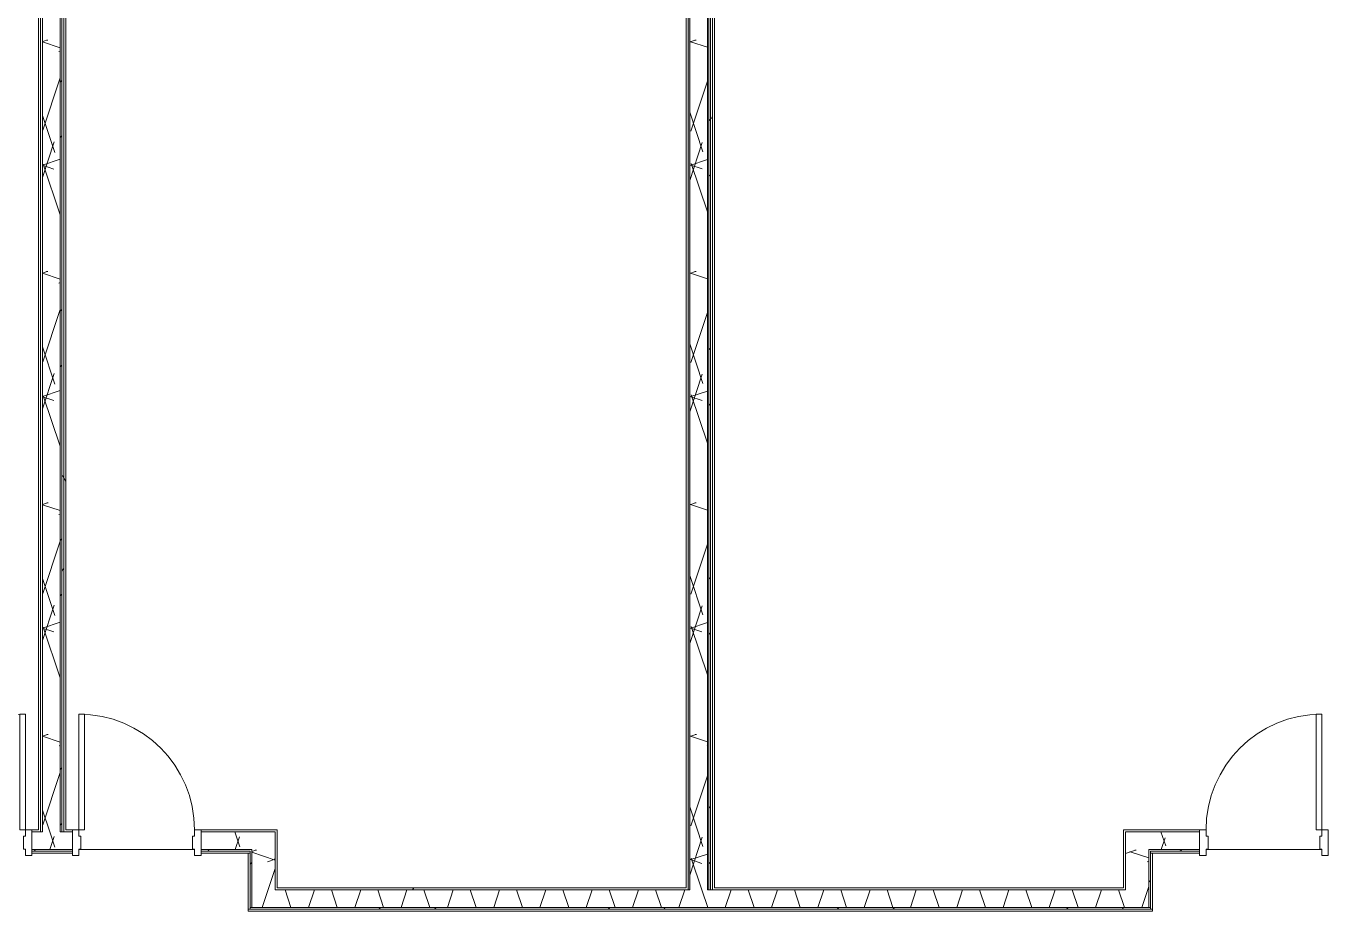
# Model space of a CAD drawing. Header units: metres. Extents: x -104 to 1975, y 9767 to 12269.
# Drawn here: x 740.3 to 1144.3, y 11718.1 to 11993.4 of the extents above; entities that cross this region are included whole.
import ezdxf

# ---------------------------------------------------------------- set-up
doc = ezdxf.new("R2010")
doc.units = ezdxf.units.M
for name, color, linetype, lineweight in [('A-DOOR', 31, 'Continuous', 9), ('A-DOOR-FRAM', 31, 'Continuous', 9), ('A-FLOR-1', 7, 'Continuous', 9), ('A-WALL', 113, 'Continuous', 9), ('A-WALL-PATT-1', 8, 'Continuous', 9), ('A-WALL-PATT-2', 253, 'Continuous', 9), ('A-WALL-PATT-3', 7, 'Continuous', 9), ('A-WALL-PATT-5', 111, 'Continuous', 9), ('I-WALL', 2, 'Continuous', 9), ('I-WALL-1', 1, 'Continuous', 5)]:
    doc.layers.add(name, color=color, linetype=linetype, lineweight=lineweight)
pattern_1 = [(0, (3885.564, 0), (115.2, 28.8), [4.752, -81.648, 4.752, -81.648, -460.8]), (0, (3885.564, 0), (115.2, 28.8), [-172.8, 4.752, -168.048, 4.752, -81.648, -201.6]), (0, (3885.564, 0), (115.2, 28.8), [-432, 4.752, -52.848, 4.752, -139.248]), (120, (3928.764, 14.4), (-82.54153, 85.366127), [4.752, -81.648, 4.752, -81.648, -460.8]), (120, (3928.764, 14.4), (-82.54153, 85.366127), [-172.8, 4.752, -168.048, 4.752, -81.648, -201.6]), (120, (3928.764, 14.4), (-82.54153, 85.366127), [-432, 4.752, -52.848, 4.752, -139.248]), (240, (3943.164, 72), (-32.65847, -114.166127), [4.752, -81.648, 4.752, -81.648, -460.8]), (240, (3943.164, 72), (-32.65847, -114.166127), [-172.8, 4.752, -168.048, 4.752, -81.648, -201.6]), (240, (3943.164, 72), (-32.65847, -114.166127), [-432, 4.752, -52.848, 4.752, -139.248])]
pattern_2 = [(45, (3885.564, 0), (-35.63818, 35.63818), []), (45, (3885.564, 54), (-35.63818, 35.63818), [])]
pattern_3 = [(161.57, (3887.364, 1.8), (-14.4010124, -0.0012439), [0, -102.456, 11.376, 0]), (18.43, (3883.764, 1.8), (-14.4010124, 0.0012439), [0, -102.456, 11.376, 0]), (108.43, (3887.364, 1.8), (7.1973965, -36.003153), [34.146, -79.686]), (71.57, (3883.764, 1.8), (7.1973965, 36.003153), [34.146, -79.686])]

# ---------------------------------------------------------------- blocks, each defined once
blk = doc.blocks.new('HOLLOW METAL - UNIT DOOR-2191978-KEY PLAN - 2ND FLOOR')
at = {"layer": 'A-DOOR'}
for p, q in [((18, 39.875), (16.25, 39.875)), ((16.25, 39.875), (16.25, 3.875)), ((18, 3.875), (18, 39.875)), ((16.25, 3.875), (18, 3.875))]:
    blk.add_line(p, q, dxfattribs=at)
blk.add_arc((18, 3.875), 36, 90, 180, dxfattribs=at)
at = {"layer": 'A-DOOR-FRAM'}
for p, q in [((-18, 3.875), (-20, 3.875)), ((-20, 3.875), (-20, -4.125)), ((-18, 1.9375), (-18, 3.875)), ((-17.375, 1.9375), (-18, 1.9375)), ((-17.375, -2.1875), (-17.375, 1.9375)), ((18, 1.9375), (17.375, 1.9375)), ((17.375, 1.9375), (17.375, -2.1875)), ((18, 3.875), (18, 1.9375)), ((20, 3.875), (18, 3.875)), ((20, -4.125), (20, 3.875)), ((-18, -4.125), (-18, -2.1875)), ((-18, -2.1875), (-17.375, -2.1875)), ((17.375, -2.1875), (18, -2.1875)), ((18, -2.1875), (18, -4.125)), ((-20, -4.125), (-18, -4.125)), ((18, -4.125), (20, -4.125))]:
    blk.add_line(p, q, dxfattribs=at)
blk = doc.blocks.new('HOLLOW METAL - UNIT DOOR-2191977-KEY PLAN - 2ND FLOOR')
at = {"layer": 'A-DOOR'}
for p, q in [((16.25, -3.875), (18, -3.875)), ((16.25, -39.875), (16.25, -3.875)), ((18, -3.875), (18, -39.875)), ((18, -39.875), (16.25, -39.875))]:
    blk.add_line(p, q, dxfattribs=at)
blk.add_arc((18, -3.875), 36, 180, 270, dxfattribs=at)
at = {"layer": 'A-DOOR-FRAM'}
for p, q in [((-20, 4.125), (-18, 4.125)), ((-20, -3.875), (-20, 4.125)), ((-18, 4.125), (-18, 2.1875)), ((18, 4.125), (20, 4.125)), ((18, 2.1875), (18, 4.125)), ((20, 4.125), (20, -3.875)), ((-18, 2.1875), (-17.375, 2.1875)), ((-17.375, 2.1875), (-17.375, -1.9375)), ((17.375, 2.1875), (18, 2.1875)), ((17.375, -1.9375), (17.375, 2.1875)), ((-18, -3.875), (-20, -3.875)), ((-18, -1.9375), (-18, -3.875)), ((-17.375, -1.9375), (-18, -1.9375)), ((18, -1.9375), (17.375, -1.9375)), ((18, -3.875), (18, -1.9375)), ((20, -3.875), (18, -3.875))]:
    blk.add_line(p, q, dxfattribs=at)

msp = doc.modelspace()

# ---------------------------------------------------------------- hatches: boundary and pattern name
at = {"layer": 'A-WALL-PATT-1'}
h = msp.add_hatch(dxfattribs=at)
h.set_pattern_fill('FP_23', color=256, style=0, pattern_type=2)
h.set_pattern_definition(pattern_2)
h.paths.add_polyline_path([(953.23, 11724.74), (953.23, 12110.34), (952.73, 12110.34), (952.73, 11724.74)], flags=0)
at = {"layer": 'A-WALL-PATT-2'}
h = msp.add_hatch(dxfattribs=at)
h.set_pattern_fill('FP_5', color=256, style=0, pattern_type=2)
h.set_pattern_definition(pattern_3)
h.paths.add_polyline_path([(952.23, 11724.74), (952.23, 12110.34), (946.73, 12110.34), (946.73, 11724.74)], flags=0)
at = {"layer": 'A-WALL-PATT-3'}
h = msp.add_hatch(dxfattribs=at)
h.set_pattern_fill('FP_1', color=256, style=0, pattern_type=2)
h.set_pattern_definition(pattern_1)
h.paths.add_polyline_path([(946.23, 11725.36), (946.23, 12110.34), (945.6, 12110.34), (945.6, 11725.36)], flags=0)
h = msp.add_hatch(dxfattribs=at)
h.set_pattern_fill('FP_1', color=256, style=0, pattern_type=2)
h.set_pattern_definition(pattern_1)
h.paths.add_polyline_path([(953.23, 11724.74), (953.85, 11724.81), (953.85, 12110.34), (953.23, 12110.34), (953.23, 11724.77)], flags=0)
at = {"layer": 'A-WALL-PATT-5'}
h = msp.add_hatch(dxfattribs=at)
h.set_pattern_fill('FP_5', color=256, style=0, pattern_type=2)
h.set_pattern_definition(pattern_3)
h.paths.add_polyline_path([(750.94, 11742.74), (750.94, 12110.34), (745.44, 12110.34), (745.44, 11742.74)], flags=0)
h = msp.add_hatch(dxfattribs=at)
h.set_pattern_fill('FP_23', color=256, style=0, pattern_type=2)
h.set_pattern_definition(pattern_2)
h.paths.add_polyline_path([(750.94, 11742.74), (751.44, 11742.74), (751.44, 12110.34), (750.94, 12110.34), (750.94, 11743.36)], flags=0)
h = msp.add_hatch(dxfattribs=at)
h.set_pattern_fill('FP_1', color=256, style=0, pattern_type=2)
h.set_pattern_definition(pattern_1)
h.paths.add_polyline_path([(751.44, 11742.74), (752.07, 11742.74), (752.07, 12110.34), (751.44, 12110.34), (751.44, 11743.36)], flags=0)
h = msp.add_hatch(dxfattribs=at)
h.set_pattern_fill('FP_1', color=256, style=0, pattern_type=2)
h.set_pattern_definition(pattern_1)
h.paths.add_polyline_path([(752.69, 11743.36), (752.69, 12110.34), (752.07, 12110.34), (752.07, 11743.36)], flags=0)
h = msp.add_hatch(dxfattribs=at)
h.set_pattern_fill('FP_5', color=256, style=0, pattern_type=2)
h.set_pattern_definition(pattern_3)
h.paths.add_polyline_path([(686.34, 11737.24), (702.13, 11737.3), (702.13, 11742.74), (686.34, 11742.74)], flags=0)
h.paths.add_polyline_path([(742.13, 11737.24), (745.44, 11737.4), (745.44, 11742.74), (742.13, 11742.74), (742.13, 11737.3)], flags=0)
h = msp.add_hatch(dxfattribs=at)
h.set_pattern_fill('FP_5', color=256, style=0, pattern_type=2)
h.set_pattern_definition(pattern_3)
h.paths.add_polyline_path([(794.75, 11737.24), (810.54, 11737.24), (810.54, 11742.74), (794.75, 11742.74), (794.75, 11737.3)], flags=0)
h.paths.add_polyline_path([(754.75, 11737.24), (754.75, 11742.74), (745.44, 11742.74), (745.44, 11737.24)], flags=0)
h = msp.add_hatch(dxfattribs=at)
h.set_pattern_fill('FP_5', color=256, style=0, pattern_type=2)
h.set_pattern_definition(pattern_3)
h.paths.add_polyline_path([(817.79, 11719.24), (817.79, 11742.74), (810.54, 11742.74), (810.54, 11719.24)], flags=0)
h = msp.add_hatch(dxfattribs=at)
h.set_pattern_fill('FP_5', color=256, style=0, pattern_type=2)
h.set_pattern_definition(pattern_3)
h.paths.add_polyline_path([(1082.29, 11719.24), (1089.54, 11719.24), (1089.54, 11742.74), (1082.29, 11742.74), (1082.29, 11719.71)], flags=0)
h = msp.add_hatch(dxfattribs=at)
h.set_pattern_fill('FP_5', color=256, style=0, pattern_type=2)
h.set_pattern_definition(pattern_3)
h.paths.add_polyline_path([(1096.7, 11737.24), (1105.33, 11737.3), (1105.33, 11742.74), (1089.54, 11742.74), (1089.54, 11737.24), (1090.67, 11737.24)], flags=0)
h.paths.add_polyline_path([(1147.2, 11737.24), (1148.33, 11737.24), (1148.33, 11742.74), (1145.33, 11742.74), (1145.33, 11737.24)], flags=0)
h = msp.add_hatch(dxfattribs=at)
h.set_pattern_fill('FP_23', color=256, style=0, pattern_type=2)
h.set_pattern_definition(pattern_2)
h.paths.add_polyline_path([(744.82, 11736.74), (745.44, 11736.74), (745.44, 11737.24), (742.13, 11737.24), (742.13, 11736.74), (744.38, 11736.74)], flags=0)
h.paths.add_polyline_path([(687.49, 11736.74), (702.13, 11736.74), (702.13, 11737.24), (686.84, 11737.24), (686.89, 11736.74), (687.47, 11736.74)], flags=0)
h = msp.add_hatch(dxfattribs=at)
h.set_pattern_fill('FP_23', color=256, style=0, pattern_type=2)
h.set_pattern_definition(pattern_2)
h.paths.add_polyline_path([(752.07, 11736.74), (754.75, 11736.74), (754.75, 11737.24), (745.44, 11737.24), (745.44, 11736.74), (751.44, 11736.74)], flags=0)
h.paths.add_polyline_path([(810.04, 11736.74), (810.01, 11737.24), (794.75, 11737.24), (794.75, 11736.74), (810.02, 11736.74)], flags=0)
h = msp.add_hatch(dxfattribs=at)
h.set_pattern_fill('FP_23', color=256, style=0, pattern_type=2)
h.set_pattern_definition(pattern_2)
h.paths.add_polyline_path([(810.04, 11719.24), (810.54, 11719.24), (810.54, 11737.24), (810.04, 11737.24), (810.04, 11719.31)], flags=0)
h = msp.add_hatch(dxfattribs=at)
h.set_pattern_fill('FP_23', color=256, style=0, pattern_type=2)
h.set_pattern_definition(pattern_2)
h.paths.add_polyline_path([(1090.04, 11719.24), (1090.04, 11737.24), (1089.54, 11737.24), (1089.54, 11719.24)], flags=0)
h = msp.add_hatch(dxfattribs=at)
h.set_pattern_fill('FP_23', color=256, style=0, pattern_type=2)
h.set_pattern_definition(pattern_2)
h.paths.add_polyline_path([(1147.2, 11736.74), (1147.83, 11736.74), (1147.83, 11737.24), (1145.33, 11737.24), (1145.33, 11736.74)], flags=0)
h.paths.add_polyline_path([(1090.04, 11736.74), (1105.33, 11736.74), (1105.33, 11737.24), (1090.04, 11737.09)], flags=0)
h = msp.add_hatch(dxfattribs=at)
h.set_pattern_fill('FP_5', color=256, style=0, pattern_type=2)
h.set_pattern_definition(pattern_3)
h.paths.add_polyline_path([(946.73, 11719.24), (1082.29, 11719.24), (1082.29, 11724.74), (817.79, 11724.74), (817.79, 11719.24), (894.06, 11719.24)], flags=0)
h = msp.add_hatch(dxfattribs=at)
h.set_pattern_fill('FP_1', color=256, style=0, pattern_type=2)
h.set_pattern_definition(pattern_1)
h.paths.add_polyline_path([(1081.67, 11724.74), (1081.67, 11725.36), (953.85, 11725.36), (953.85, 11724.74), (1029.16, 11724.74)], flags=0)
h.paths.add_polyline_path([(946.23, 11724.74), (946.23, 11724.74), (946.23, 11725.36), (818.42, 11725.36), (818.42, 11724.74), (945.6, 11724.74)], flags=0)
h = msp.add_hatch(dxfattribs=at)
h.set_pattern_fill('FP_23', color=256, style=0, pattern_type=2)
h.set_pattern_definition(pattern_2)
h.paths.add_polyline_path([(1090.04, 11718.74), (1090.04, 11719.24), (810.04, 11719.24), (810.04, 11718.74), (1090.02, 11718.74)], flags=0)
at = {"layer": 'I-WALL-1'}
for points in [[(946.23, 11724.74), (946.73, 11724.74), (946.73, 12110.34), (946.23, 12110.34), (946.23, 11725.36)], [(952.23, 11724.74), (952.73, 11724.76), (952.73, 12110.34), (952.23, 12110.34), (952.23, 11724.76)]]:
    msp.add_hatch(color=256, dxfattribs=at).paths.add_polyline_path(points, flags=0)

# ---------------------------------------------------------------- linework, layer by layer
at = {"layer": 'A-FLOR-1'}
for p, q in [((756.75, 11737.24), (792.75, 11737.24)), ((792.75, 11737.24), (756.75, 11737.24)), ((1107.33, 11737.24), (1143.33, 11737.24)), ((1143.33, 11737.24), (1107.33, 11737.24))]:
    msp.add_line(p, q, dxfattribs=at)
at = {"layer": 'A-WALL'}
for p, q in [((744.82, 11742.74), (744.82, 12110.34)), ((745.44, 11742.74), (745.44, 12110.34)), ((750.94, 11742.74), (750.94, 12110.34)), ((751.44, 11742.74), (751.44, 12110.34)), ((752.07, 11742.74), (752.07, 12110.34)), ((946.23, 11724.74), (946.23, 12110.34)), ((946.73, 11724.74), (946.73, 12110.34)), ((952.23, 11724.74), (952.23, 12110.34)), ((952.73, 11724.74), (952.73, 12110.34)), ((953.23, 11724.74), (953.23, 12110.34)), ((953.85, 11724.74), (953.85, 12110.34)), ((745.44, 11742.74), (742.13, 11742.74)), ((750.94, 11742.74), (754.75, 11742.74)), ((794.75, 11742.74), (817.79, 11742.74)), ((817.79, 11724.74), (817.79, 11742.74)), ((1105.33, 11742.74), (1082.29, 11742.74)), ((1082.29, 11724.74), (1082.29, 11742.74)), ((742.13, 11737.24), (754.75, 11737.24)), ((742.13, 11736.74), (754.75, 11736.74)), ((794.75, 11737.24), (810.54, 11737.24)), ((794.75, 11736.74), (810.04, 11736.74)), ((810.04, 11718.74), (810.04, 11736.74)), ((810.54, 11719.24), (810.54, 11737.24)), ((1105.33, 11737.24), (1089.54, 11737.24)), ((1089.54, 11719.24), (1089.54, 11737.24)), ((1105.33, 11736.74), (1090.04, 11736.74)), ((1090.04, 11718.74), (1090.04, 11736.74)), ((809.42, 11736.11), (810.04, 11736.11)), ((1090.04, 11736.11), (1090.67, 11736.11)), ((817.79, 11724.74), (946.73, 11724.74)), ((952.23, 11724.74), (1082.29, 11724.74)), ((809.42, 11718.74), (1090.67, 11718.74)), ((810.04, 11719.24), (1090.04, 11719.24))]:
    msp.add_line(p, q, dxfattribs=at)
at = {"layer": 'I-WALL'}
for p, q in [((744.19, 12110.34), (744.19, 11743.36)), ((752.69, 11743.36), (752.69, 12110.34)), ((945.6, 12110.34), (945.6, 11725.36)), ((954.48, 11725.36), (954.48, 12110.34)), ((744.19, 11743.36), (742.13, 11743.36)), ((754.75, 11743.36), (752.69, 11743.36)), ((818.42, 11743.36), (794.75, 11743.36)), ((818.42, 11725.36), (818.42, 11743.36)), ((1105.33, 11743.36), (1081.67, 11743.36)), ((1081.67, 11743.36), (1081.67, 11725.36)), ((742.13, 11736.11), (754.75, 11736.11)), ((794.75, 11736.11), (809.42, 11736.11)), ((809.42, 11736.11), (809.42, 11718.11)), ((1090.67, 11736.11), (1105.33, 11736.11)), ((1090.67, 11718.11), (1090.67, 11736.11)), ((945.6, 11725.36), (818.42, 11725.36)), ((1081.67, 11725.36), (954.48, 11725.36)), ((809.42, 11718.11), (1090.67, 11718.11))]:
    msp.add_line(p, q, dxfattribs=at)

# ---------------------------------------------------------------- block references
at = {"layer": 'A-DOOR'}
for p in [(722.13, 11739.49), (1125.33, 11739.49)]:
    msp.add_blockref('HOLLOW METAL - UNIT DOOR-2191978-KEY PLAN - 2ND FLOOR', p, dxfattribs=at)
at = {"layer": 'A-DOOR', "rotation": 180}
msp.add_blockref('HOLLOW METAL - UNIT DOOR-2191977-KEY PLAN - 2ND FLOOR', (774.75, 11739.49), dxfattribs=at)

doc.saveas('drawing.dxf')
